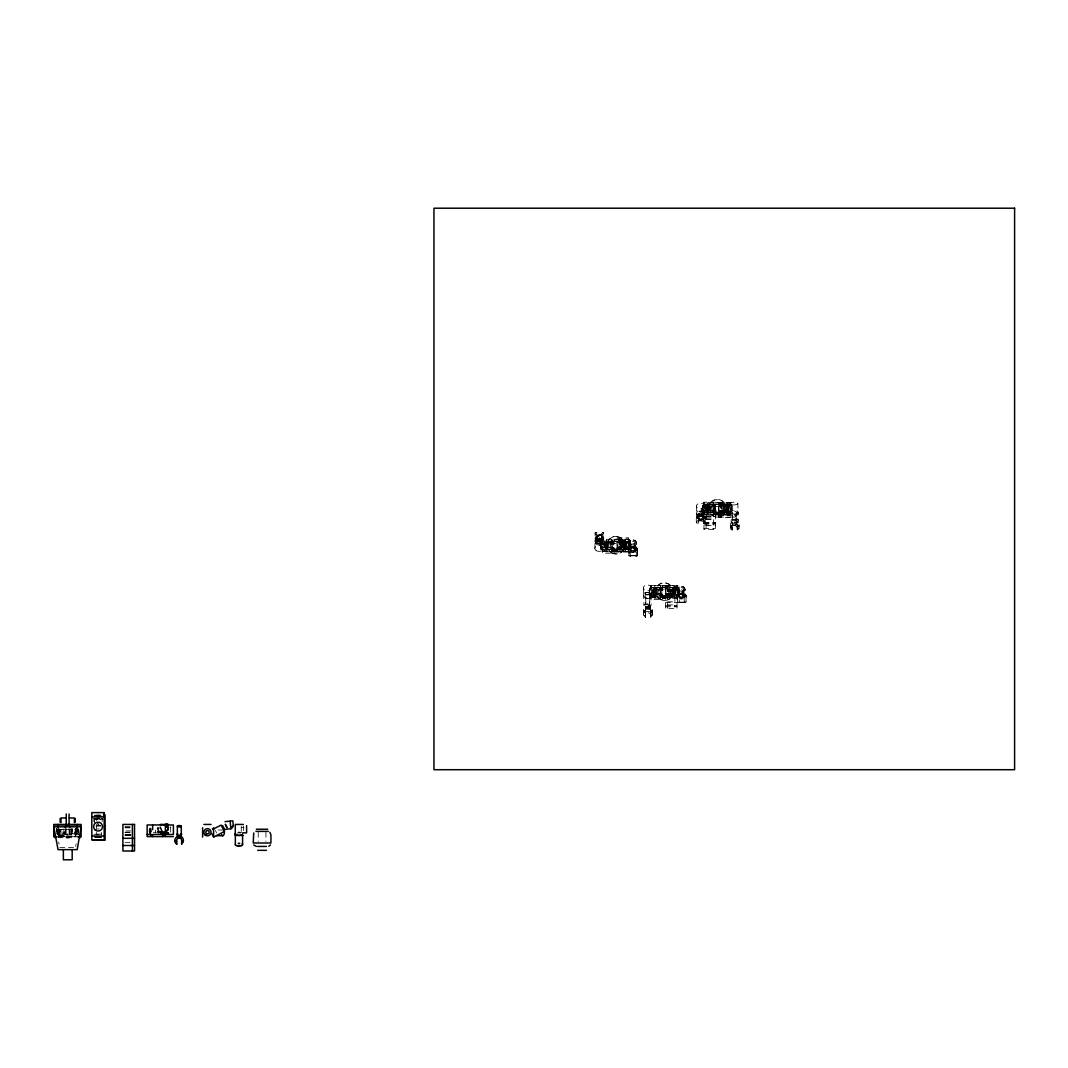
<?xml version="1.0" encoding="UTF-8"?>
<svg xmlns="http://www.w3.org/2000/svg" width="1068" height="1068" viewBox="0 0 1068 1068"><rect width="100%" height="100%" fill="white"/><g stroke="black" fill="none" stroke-linecap="round" stroke-linejoin="round"><path stroke-width="0.75" stroke-dasharray="5 3.75" d="M726.534 504.483L726.721 511.625L732.061 511.492L732.007 508.088L731.874 504.27L726.547 504.416L726.681 509.73L732.007 508.995M726.734 511.559L726.694 509.142M731.874 504.27L732.061 511.492M628.905 555.72L628.932 548.111L633.137 547.67L637.583 548.111L637.556 555.72L628.905 555.72L637.556 555.72M637.583 548.111L637.476 555.801L635.754 556.081C640.466 544.64 625.955 544.613 630.814 556.068L629.025 555.801L628.932 548.111M630.721 548.071L630.747 555.801L629.025 555.801M677.406 602.138L677.539 594.422L686.07 594.529L685.976 602.219L679.315 602.486L677.406 602.138L686.056 602.138L684.254 602.499L684.147 594.476L679.221 594.489L679.315 602.486L677.553 602.259L679.315 602.486M677.419 594.529L677.526 602.219L679.235 602.219M59.127 828.621L56.898 829.743L56.924 833.28L59.087 834.402L59.407 835.79L62.959 835.803L65.468 833.307L65.482 829.769L63.733 828.928M596.945 538.993L596.972 532.865A2.496 1.482 0.2 0 0 599.121 534.534A2.496 1.482 0.2 0 0 601.911 533.252L603.647 532.585L603.7 539.18A4.325 2.59 0.2 0 1 599.255 541.69A4.325 2.59 0.2 0 1 595.05 539.033L595.196 532.425L596.985 532.465L596.945 538.993A2.496 1.482 0.2 0 0 599.108 540.662A2.496 1.482 0.2 0 0 601.885 539.38L601.925 532.545L603.727 533.052A4.325 2.59 0.2 0 1 599.281 535.562A4.325 2.59 0.2 0 1 595.076 532.892L597.052 532.999L595.21 532.411M601.885 539.38L601.925 532.545M607.318 549.713L607.065 548.311L604.795 547.19L604.835 543.652L605.916 543.412L604.795 543.652C608.199 564.144 608.693 526.924 604.795 547.19L606.984 548.311L607.238 549.713L610.856 549.726L611.697 548.058M610.816 541.182L613.379 543.692L613.366 547.23L611.617 548.058M625.181 545.121L625.127 541.089L625.154 548.258L625.14 542.944L630.467 542.944L630.467 546.389L625.14 546.389L625.087 545.121L625.154 546.335M643.55 614.848L643.563 609.775A4.325 3.244 0.2 0 1 647.782 606.464A4.325 3.244 0.2 0 1 652.214 609.614L652.081 615.528L650.479 617.331L650.385 614.434A2.496 1.869 0.2 0 0 647.595 612.818A2.496 1.869 0.2 0 0 645.446 614.901L645.539 617.464L643.55 614.848A4.325 3.244 0.2 0 1 647.755 611.523A4.325 3.244 0.2 0 1 652.201 614.687M652.214 609.614L652.107 615.542L650.479 617.331L650.399 609.374A2.496 1.869 0.2 0 0 647.622 607.745A2.496 1.869 0.2 0 0 645.459 609.828L645.539 617.464L643.67 615.435L643.563 609.775M645.446 614.901L645.472 609.347M673.588 590.644L673.628 592.807L678.968 592.807L678.968 589.376L673.628 589.376L673.588 590.644L673.548 589.723L673.614 587.507L678.981 587.507L678.981 594.676L678.954 587.507M708.818 512.774L708.485 511.385L706.295 510.264L706.335 506.726C711.915 501.172 708.858 517.553 706.215 509.903C705.521 502.134 708.832 507.901 706.696 511.759M713.117 511.118L714.866 510.304L714.879 506.753L713.144 505.925M637.436 555.827L637.503 548.191L635.7 548.191L635.687 555.801L637.476 555.801L635.754 556.081M650.399 609.374L650.492 613.873L652.134 610.215L650.425 610.242M56.991 828.514L56.964 831.598L58.072 828.528M58.78 836.658L58.847 828.528M59.394 836.658L59.514 828.541M62.972 836.685L63.012 828.568M64.107 836.698L64.187 828.581M65.535 828.594L65.455 836.711L57.992 836.644L57.472 834.121M703.425 522.986L703.411 522.252A2.496 1.575 -0.2 0 0 700.621 520.89A2.496 1.575 -0.2 0 0 698.459 522.653L696.563 522.626A4.325 2.737 -0.2 0 1 700.782 519.796A4.325 2.737 -0.2 0 1 705.214 522.452C701.543 524.642 708.244 521.197 705.12 517.032L703.411 517.072L703.425 522.986L705.134 522.96L703.492 522.813M703.385 516.325L703.478 518.781L705.2 516.538A4.325 2.737 -0.2 0 0 700.755 513.882A4.325 2.737 -0.2 0 0 696.55 516.698C694.908 526.924 700.488 524.001 698.445 516.738A2.496 1.575 -0.2 0 1 700.608 514.963A2.496 1.575 -0.2 0 1 703.385 516.325L703.398 522.452M600.924 546.162L600.897 549.393L606.237 549.486L606.357 542.29L601.017 542.184L600.924 547.51L606.264 547.604L606.317 546.402L606.33 544.173L600.99 544.066L600.884 549.352M606.33 544.253L606.264 547.604M625.087 544.226L625.154 543.011M601.03 545.454L601.03 542.224M606.21 546.215L606.237 549.486M606.37 545.548L606.37 542.317M705.107 517.259L703.478 518.781L705.12 517.032M725.399 511.385L727.588 510.264L727.548 506.726L725.359 505.618L725.105 504.229L721.501 504.243L719.004 506.753L719.098 510.304L721.608 512.787L725.145 512.774L726.547 510.557C722.782 506.018 732.661 503.522 731.98 507.741M731.927 506.165L731.94 507.58M78.632 831.438L78.578 829.075M649.424 590.083L649.477 593.434L654.817 593.381L654.724 588.067L649.397 588.161L649.371 591.458L649.518 595.37L654.844 595.263L654.751 589.95L649.424 590.043L649.424 591.832M649.491 593.408L649.491 591.699M702.41 507.207C699.714 512.173 708.084 515.711 707.884 510.17C710.58 503.562 699.647 503.055 702.504 509.73C717.295 513.281 699.26 498.823 702.517 512.453M594.823 548.338L595.116 540.929M602.886 548.485L603.18 541.076M56.404 830.343L56.511 828.781M654.724 588.067L654.858 595.223M630.467 542.944L630.454 548.258L630.48 541.076L602.445 541.142M673.641 592.753L673.641 589.429M678.981 589.429L678.968 592.807M75.641 829.075L76.095 833.761L76.549 829.075M77.657 829.075L77.604 831.438M600.937 547.47L600.99 544.066M595.143 541.449L595.437 538.272M596.678 541.476L597.132 537.257M597.239 540.328L597.519 537.257M600.843 541.556L601.137 538.365M601.15 540.395L601.431 537.324M601.791 538.125L601.858 537.337M602.379 541.583L602.672 538.392M58.526 828.781L58.954 833.814L59.541 829.289M654.751 589.95L654.751 591.739M654.817 593.381L654.817 591.592M630.454 541.089L630.48 546.335M677.553 594.609L679.328 597.306L679.261 594.609L673.614 594.676L673.641 587.507M738.976 525.322L737.254 527.859L739.056 524.615A4.325 3.912 -0.4 0 0 734.61 520.81A4.325 3.912 -0.4 0 0 730.405 524.829L730.565 529.047L732.328 530.169L732.194 524.441A2.496 2.243 -0.4 0 1 734.864 522.359A2.496 2.243 -0.4 0 1 737.16 524.762L737.267 529.968L738.989 528.834L738.976 525.322L737.187 525.376M730.565 529.047L732.328 530.169L732.221 527.726A2.496 2.243 -0.4 0 1 734.877 525.643A2.496 2.243 -0.4 0 1 737.187 528.046L737.267 529.968L738.989 528.62L739.056 524.615M57.365 833.093L57.525 829.289M75.681 846.457L76.135 843.8M78.164 831.985L78.698 828.861M76.002 834.402L77.15 833.574L75.921 834.402C76.509 837.125 71.222 836.604 71.289 834.135M672.066 596.131L672.399 594.742L674.589 593.621L674.589 590.083L672.426 588.962L672.106 587.587L668.501 587.6L666.005 590.11L666.018 593.648L668.608 596.144M607.358 541.169L607.211 548.685M655.445 588.962L655.845 587.587L659.383 587.6L661.88 590.11L661.786 593.648L659.276 596.144L655.739 596.131L655.485 594.742L653.296 593.621C657.167 573.316 656.74 610.602 653.269 590.07L655.445 588.962L653.296 590.083L653.296 593.621L655.485 594.742L655.805 596.131M708.845 504.229L708.458 505.618L706.295 506.726L706.295 510.264L708.565 511.385M595.17 538.552L597.039 536.95L595.17 538.552L596.972 538.592M595.05 539.033L595.69 537.751M708.511 505.658L708.711 511.759M725.986 511.585C727.455 507.994 724.825 502.441 725.386 510.13C727.895 516.458 730.779 503.308 725.986 505.551M649.518 595.37L649.397 588.161M738.535 526.577L738.936 525.63M619.173 542.851L620.081 541.182M712.276 512.787L713.184 511.118M650.492 613.873L652.134 610.629M94.665 823.028L94.638 819.49L96.027 819.089L97.135 816.94M684.268 597.599C688.54 594.956 682.385 592.42 684.268 597.599C686.43 588.762 688.526 603.487 684.254 602.499M96.027 819.089L96.894 817.981L96.027 819.169M650.479 617.331L652.107 615.542M626.369 542.37L626.369 548.632L626.515 542.477L619.053 542.384M624.353 548.632C626.756 535.562 619.654 548.511 626.369 548.632M727.869 505.444L727.869 511.692L720.54 511.559M674.869 588.802L674.869 595.05L675.003 588.909L667.54 588.722M672.84 595.05C675.243 581.98 668.141 594.929 674.869 595.05M611.71 542.851L610.896 541.182L607.278 541.169L606.958 542.544L604.795 543.652L607.318 542.317M623.832 548.311L626.088 547.19L626.088 543.652L623.939 542.544L623.538 541.169L620.001 541.182M74.306 833.868L75.201 833.414L75.201 829.689L74.306 829.222L60.075 829.689L60.075 833.414L60.969 833.868L74.306 833.868L74.306 829.222M607.986 547.323L623.098 547.323L623.098 543.599L622.217 543.145L607.986 543.599M723.703 510.864L724.598 510.397L724.598 506.673L723.703 506.205L723.703 510.864L710.367 510.864L709.486 510.397L709.486 506.673L727.895 506.152M656.473 593.755L671.598 593.755L671.598 590.03L670.704 589.563L656.473 590.03M672.399 594.742L674.589 593.621L674.576 590.083L672.359 588.962M623.859 542.544L626.088 543.652L626.102 547.203L623.899 548.311C620.521 560.099 601.658 551.155 608.306 540.795C613.619 530.756 629.666 540.021 623.619 549.633L620.041 549.726L617.518 547.23L617.504 543.692L619.253 542.851M71.369 834.135L69.62 833.307L69.607 829.769L71.342 828.928M726.547 510.557L727.588 510.264L727.588 506.726L725.439 505.618L725.038 504.229M726.48 510.557L727.588 510.264M624.98 547.497L626.088 547.19L624.98 547.497L626.062 547.203L626.048 543.652L624.98 543.412L626.075 543.652L624.98 543.412M654.404 589.843L653.309 590.083L654.404 589.843L653.336 590.083L653.322 593.621L654.404 593.915M56.938 829.743L58.006 829.502M706.335 506.726L707.403 506.486L707.336 510.557L706.295 510.264L707.403 510.557L706.295 510.264M605.916 543.412L604.835 543.652M696.696 523.12L698.485 523.08L698.445 516.738M605.196 548.685L605.302 542.317M655.819 588.735L655.712 595.116M653.683 595.116L653.803 588.735M100.045 818.315L96.147 818.342M732.234 525.496L730.525 525.536L732.314 527.926L732.194 524.441M732.261 528.78L730.419 528.126A4.325 3.912 -0.4 0 1 734.637 524.108A4.325 3.912 -0.4 0 1 739.069 527.899M738.989 528.62L737.2 528.66L737.16 524.762M698.459 517.166L696.67 517.206L698.539 518.901L696.55 516.698M643.697 610.362L645.486 610.335L645.553 614.207L643.697 610.362L645.553 614.207M643.67 615.435L645.459 615.408M650.399 615.315L652.121 615.275M76.095 836.658L69.74 836.711L69.687 828.594M100.712 825.43L97.175 825.524L96.334 823.775M718.404 502.668L730.031 502.668L730.031 517.366L718.404 517.366L718.43 502.294M718.404 503.509L730.031 503.509M713.424 503.989L706.082 504.029L706.082 528.607M704.266 504.109L729.698 504.109M720.54 504.683L727.895 504.55L727.895 515.337M720.54 504.777L727.895 504.777M720.54 504.99L727.895 505.111M703.945 505.284L715.56 505.284M718.404 505.338L730.031 505.338M720.54 505.952L727.895 505.952M718.404 506.592L727.895 506.579M714.879 506.753L714.866 510.304M706.082 507.313L713.424 507.313M706.082 508.114L713.424 508.114M706.082 509.997L713.424 509.997M713.424 510.624L715.56 510.624M718.404 510.971L727.895 511.118L720.54 511.198M706.082 511.919L713.424 511.919M706.082 512.774L713.424 512.774M718.404 512.934L730.031 512.934M704.266 513.04L729.698 513.04M718.404 513.348L730.031 513.348M703.945 514.402L715.56 514.402M715.587 514.976L730.031 514.99M718.404 515.337L730.031 515.337M706.082 516.044L713.424 516.044M706.082 516.298L713.424 516.298M706.082 517.099L713.424 517.099M718.404 517.139L730.031 517.139M706.082 518.808L713.424 518.808M706.082 519.609L713.424 519.609M703.945 522.693L715.56 522.693M703.945 522.96L715.56 522.96M703.945 523.6L715.56 523.6M703.945 524.855L715.56 524.855M706.082 525.376L713.424 525.376M703.945 528.607L715.56 528.607M616.917 539.033L628.531 539.033M616.917 539.647L628.531 539.647M619.053 539.981L626.395 539.981M619.053 540.168L626.395 540.168M619.053 540.475L626.395 540.475M619.053 540.608L626.395 540.608M619.053 540.795L626.395 540.795M619.053 541.583L626.395 541.583M619.053 541.756L626.395 541.756M604.581 542.744L611.937 542.744M619.053 542.678L626.395 542.678M616.917 542.944L619.053 542.944M611.937 543.225L614.073 543.225M619.053 546.255L626.395 546.255M619.053 546.896L626.395 546.776M604.795 547.203L605.916 547.497M619.053 547.003L626.395 547.003M616.917 547.323L619.053 547.323M604.581 547.524L614.073 547.604M616.917 548.218L630.761 548.191M616.917 548.818L628.531 548.818M602.445 549.379L614.073 549.379M628.531 549.633L604.101 549.62L604.101 541.383L627.236 541.383L627.236 549.62M619.053 549.86L626.395 549.86L626.395 539.647M602.766 549.98L628.198 549.98M602.445 551.141L614.073 551.141M616.917 551.342L628.531 551.342M602.445 551.635L628.198 551.609L628.198 539.22M614.087 551.916L628.531 552.009L628.531 537.818L616.917 537.818L616.917 552.009M665.404 586.492L677.032 586.492M651.253 587.467L676.698 587.467M650.946 587.56L662.561 587.56M653.082 589.162L660.424 589.162M667.54 590.11L674.896 590.11M667.54 590.27L674.896 590.27M667.54 591.378L674.896 591.378M667.54 593.901L674.896 593.901M653.082 593.941L662.561 594.035M665.404 594.035L667.54 594.035M667.54 595.29L674.896 595.357M667.54 595.557L674.896 595.557M650.946 595.811L662.561 595.811M653.082 596.318L660.424 596.318M667.54 596.251L674.896 596.251M651.253 596.398L677.032 596.545M667.54 596.745L674.896 596.745M667.54 597.453L674.896 597.453M650.946 597.559L662.561 597.559M665.404 597.573L677.032 597.573M662.587 598.334L665.431 598.334L665.431 585.651M667.54 601.791L674.896 601.791M684.174 602.219L685.976 602.219M665.404 602.512L677.032 602.512M667.54 604.915L674.896 604.915M665.404 605.796L677.032 605.796M665.404 606.784L677.032 606.784M93.877 818.582L102.114 818.582M95.88 826.098L100.686 826.098M125.036 826.512L130.923 826.512M170.012 827.099L170.813 827.099M125.036 827.473L130.923 827.473M241.275 827.54L243.945 827.54M125.036 827.874L132.392 827.874M97.402 828.942L99.044 828.942M75.962 828.621L78.178 829.743L78.164 833.28M218.126 830.01L222.758 830.01M126.064 830.904L130.803 830.904M125.036 832.199L130.923 832.199M153.351 832.319L156.449 832.319M125.036 832.653L130.923 832.653M56.938 833.814L58.954 833.814M96.627 834.161L101.273 834.161M93.877 834.308L102.114 834.308M126.064 834.509L130.803 834.509M57.138 834.749L78.979 834.749M125.036 834.802L130.923 834.802M125.036 835.029L130.923 835.029M125.036 835.283L132.392 835.283M126.064 835.617L130.803 835.617M58.046 836.057L75.521 836.057M56.978 836.831L77.871 836.831M58.046 837.686L75.521 837.686M125.036 842.559L130.923 842.559M59.755 847.578L75.481 847.578M708.778 504.229L712.383 504.243L713.21 505.925M708.738 512.774L712.356 512.787M601.911 538.686L603.62 538.713L601.978 537.071L603.7 539.18M629.052 555.827L630.814 556.068M100.979 817.981L103.182 819.383M101.794 819.209L103.182 819.45M78.191 832.279L78.191 829.743L76.028 828.621M78.151 829.743L77.083 829.502L78.191 829.743M58.006 833.574L56.898 833.28L59.167 834.402M617.598 547.23L620.041 549.726M601.978 537.071L603.58 538.512M730.552 525.856L732.314 527.926L730.405 524.829M677.566 594.876L679.328 597.306M629.079 548.458L630.828 550.874L629.052 548.191M215.376 830.504L216.644 832.973M667.687 594.476L668.528 596.144L672.146 596.131C678.14 586.466 662.16 577.161 656.807 587.226C650.759 596.838 666.806 606.103 672.119 596.064L672.199 587.8M77.136 828.528L78.258 831.598L78.204 828.514M56.19 828.408L57.672 836.391M58.713 841.958L59.1 844.067M707.75 507.046L707.844 512.346M707.817 510.424L707.764 509.209M702.49 510.584L702.437 509.316M673.614 594.676L673.534 591.579M707.724 505.191L707.844 508.315M702.397 505.284L702.517 508.421M703.879 513.174A3.618 3.444 -4.5 0 1 698.485 516.258A3.618 3.444 -4.5 0 1 698.419 510.29A3.618 3.444 -4.5 0 1 703.879 513.174L704.172 516.885A3.618 3.444 -4.5 0 1 698.779 519.969A3.618 3.444 -4.5 0 1 698.712 514.002A3.618 3.444 -4.5 0 1 704.172 516.885M703.291 517.206A2.363 2.256 -4.5 0 1 699.767 519.235A2.363 2.256 -4.5 0 1 699.714 515.323A2.363 2.256 -4.5 0 1 703.291 517.206L703.358 518.127A2.363 2.256 -4.5 0 1 699.834 520.143A2.363 2.256 -4.5 0 1 699.78 516.245A1.962 1.856 -4.5 0 1 699.7 513A1.962 1.856 -4.5 0 1 702.651 514.562L702.931 518.14A1.962 1.856 -4.5 0 1 700.021 519.809A1.962 1.856 -4.5 0 1 699.967 516.578A1.962 1.856 -4.5 0 1 702.931 518.14M702.344 513.201A2.083 1.989 -4.5 0 1 699.246 514.976A2.083 1.989 -4.5 0 1 699.193 511.545A2.083 1.989 -4.5 0 1 702.344 513.201L702.637 516.912A2.083 1.989 -4.5 0 1 699.527 518.688A2.083 1.989 -4.5 0 1 699.487 515.257A2.083 1.989 -4.5 0 1 702.637 516.912M698.739 514.643L699.019 518.22M698.178 513.281L698.619 518.207M696.643 513.308L696.937 517.019M732.007 509.569L731.954 508.021M726.587 506.325L726.64 507.874M726.667 509.569L726.627 508.154M685.015 589.483A3.618 3.217 -3 0 1 679.555 592.273A3.618 3.217 -3 0 1 679.635 586.706A3.618 3.217 -3 0 1 685.015 589.483L685.309 595.063A3.618 3.217 -3 0 1 679.849 597.84A3.618 3.217 -3 0 1 679.929 592.273A3.618 3.217 -3 0 1 685.309 595.063M683.48 589.483A2.083 1.856 -3 0 1 680.343 591.085A2.083 1.856 -3 0 1 680.383 587.881A2.083 1.856 -3 0 1 683.48 589.483L683.774 595.063A2.083 1.856 -3 0 1 680.636 596.665A2.083 1.856 -3 0 1 680.676 593.461A2.083 1.856 -3 0 1 683.774 595.063M683.747 595.624A2.363 2.109 -3 0 1 680.169 597.439A2.363 2.109 -3 0 1 680.223 593.795A2.363 2.109 -3 0 1 683.747 595.624L683.814 596.972A2.363 2.109 -3 0 1 680.236 598.801A2.363 2.109 -3 0 1 680.289 595.143A2.363 2.109 -3 0 1 683.814 596.972M683.146 591.619A1.962 1.736 -3 0 1 680.196 593.127A1.962 1.736 -3 0 1 680.236 590.11A1.962 1.736 -3 0 1 683.146 591.619L683.427 596.945A1.962 1.736 -3 0 1 680.463 598.44A1.962 1.736 -3 0 1 680.516 595.437A1.962 1.736 -3 0 1 683.427 596.945M679.315 589.483L679.608 595.063M679.235 591.619L679.515 596.945M679.008 595.624L679.088 596.972M677.793 589.483L678.073 595.063M636.528 543.065A3.618 3.217 -3 0 1 631.054 545.841A3.618 3.217 -3 0 1 631.148 540.274A3.618 3.217 -3 0 1 636.528 543.065L636.808 548.645A3.618 3.217 -3 0 1 631.348 551.422A3.618 3.217 -3 0 1 631.428 545.855A3.618 3.217 -3 0 1 636.808 548.645M634.993 543.065A2.083 1.856 -3 0 1 631.842 544.667A2.083 1.856 -3 0 1 631.896 541.463A2.083 1.856 -3 0 1 634.993 543.065L635.286 548.645A2.083 1.856 -3 0 1 632.136 550.247A2.083 1.856 -3 0 1 632.176 547.03A2.083 1.856 -3 0 1 635.286 548.645M635.246 549.192A2.363 2.109 -3 0 1 631.669 551.021A2.363 2.109 -3 0 1 631.722 547.377A2.363 2.109 -3 0 1 635.246 549.192L635.326 550.554A2.363 2.109 -3 0 1 631.749 552.37A2.363 2.109 -3 0 1 631.802 548.725A2.363 2.109 -3 0 1 635.326 550.554M634.646 545.201A1.962 1.736 -3 0 1 631.695 546.696A1.962 1.736 -3 0 1 631.735 543.692A1.962 1.736 -3 0 1 634.646 545.201L634.926 550.514A1.962 1.736 -3 0 1 631.976 552.023A1.962 1.736 -3 0 1 632.016 549.005A1.962 1.736 -3 0 1 634.926 550.514M630.828 543.065L631.121 548.645M630.734 545.201L631.014 550.514M630.52 549.192L630.587 550.554M629.292 543.065L629.586 548.632M651.387 587.854A4.032 2.964 -2.3 0 1 645.339 590.537A4.032 2.964 -2.3 0 1 645.339 585.398A4.032 2.964 -2.3 0 1 651.387 587.854L651.68 595.29A4.032 2.964 -2.3 0 1 645.633 597.973A4.032 2.964 -2.3 0 1 645.633 592.833A4.032 2.964 -2.3 0 1 651.68 595.29M643.323 588.001L643.617 595.437M704.386 505.992A4.032 2.844 -2.2 0 1 698.339 508.568A4.032 2.844 -2.2 0 1 698.339 503.642A4.032 2.844 -2.2 0 1 704.386 505.992L704.68 513.761A4.032 2.844 -2.2 0 1 698.632 516.338A4.032 2.844 -2.2 0 1 698.632 511.412A4.032 2.844 -2.2 0 1 704.68 513.761M696.323 506.152L696.616 513.908M738.015 512.52A3.618 2.643 -2 0 1 732.635 514.95A3.618 2.643 -2 0 1 732.555 510.37A3.618 2.643 -2 0 1 738.015 512.52L738.308 520.81A3.618 2.643 -2 0 1 732.928 523.24A3.618 2.643 -2 0 1 732.848 518.661A3.618 2.643 -2 0 1 738.308 520.81M736.493 512.56A2.083 1.522 -2 0 1 733.382 513.962A2.083 1.522 -2 0 1 733.342 511.318A2.083 1.522 -2 0 1 736.493 512.56L736.773 520.85A2.083 1.522 -2 0 1 733.676 522.252A2.083 1.522 -2 0 1 733.636 519.609A2.083 1.522 -2 0 1 736.773 520.85M736.746 521.598A2.363 1.722 -2 0 1 733.222 523.186A2.363 1.722 -2 0 1 733.169 520.196A2.363 1.722 -2 0 1 736.746 521.598L736.813 523.614A2.363 1.722 -2 0 1 733.289 525.202A2.363 1.722 -2 0 1 733.235 522.212A2.363 1.722 -2 0 1 736.813 523.614M736.146 515.67A1.962 1.428 -2 0 1 733.235 516.979A1.962 1.428 -2 0 1 733.195 514.509A1.962 1.428 -2 0 1 736.146 515.67L736.426 523.627A1.962 1.428 -2 0 1 733.516 524.935A1.962 1.428 -2 0 1 733.476 522.466A1.962 1.428 -2 0 1 736.426 523.627M732.328 512.667L732.608 520.957M732.234 515.764L732.514 523.721M732.007 521.718L732.087 523.734M730.792 512.707L731.086 520.997M737.841 503.469A4.032 1.362 -1.6 0 1 731.794 504.804A4.032 1.362 -1.6 0 1 731.794 502.441A4.032 1.362 -1.6 0 1 737.841 503.469L738.135 513.788A4.032 1.362 -1.6 0 1 732.087 515.123A4.032 1.362 -1.6 0 1 732.087 512.774A4.032 1.362 -1.6 0 1 738.135 513.788M729.778 503.669L730.071 514.002M650.879 593.621A3.618 1.242 -1.5 0 1 645.419 594.796A3.618 1.242 -1.5 0 1 645.486 592.647A3.618 1.242 -1.5 0 1 650.879 593.621L651.16 605.035A3.618 1.242 -1.5 0 1 645.699 606.21A3.618 1.242 -1.5 0 1 645.78 604.061A3.618 1.242 -1.5 0 1 651.16 605.035M650.292 606.13A2.363 0.814 -1.5 0 1 646.714 606.904A2.363 0.814 -1.5 0 1 646.767 605.489A2.363 0.814 -1.5 0 1 650.292 606.13L650.359 608.92A2.363 0.814 -1.5 0 1 646.781 609.681A2.363 0.814 -1.5 0 1 646.834 608.279A2.363 0.814 -1.5 0 1 650.359 608.92M649.651 597.96A1.962 0.667 -1.5 0 1 646.687 598.587A1.962 0.667 -1.5 0 1 646.727 597.426A1.962 0.667 -1.5 0 1 649.651 597.96L649.931 608.894A1.962 0.667 -1.5 0 1 646.968 609.521A1.962 0.667 -1.5 0 1 647.008 608.36A1.962 0.667 -1.5 0 1 649.931 608.894M649.344 593.648A2.083 0.708 -1.5 0 1 646.193 594.315A2.083 0.708 -1.5 0 1 646.233 593.087A2.083 0.708 -1.5 0 1 649.344 593.648L649.638 605.062A2.083 0.708 -1.5 0 1 646.487 605.743A2.083 0.708 -1.5 0 1 646.527 604.501A2.083 0.708 -1.5 0 1 649.638 605.062M645.74 598.027L646.02 608.96M645.179 593.728L645.472 605.142M645.553 606.224L645.619 609M643.644 593.755L643.937 605.169M726.614 507.714L726.587 506.406M76.362 828.528L76.429 836.658M75.695 828.541L75.801 836.658M72.157 828.568L72.264 836.685M71.022 828.581L71.102 836.698M705.2 516.538L705.214 522.452M729.698 502.28L729.698 514.683L704.266 514.683L704.266 502.28M728.403 504.443L728.403 512.68M726.934 502.374L726.934 514.763M725.199 504.443L725.199 512.68M720.54 502.668L720.54 517.366M713.424 502.2L713.424 529.621M710.367 506.205L710.367 510.864M709.472 504.443L709.472 512.68M707.764 502.374L707.764 514.763M676.698 585.638L676.698 598.04M675.403 587.8L675.403 596.037M674.896 587.747L674.896 606.784M673.921 585.731L673.921 598.12M670.704 589.563L670.704 594.208M667.54 585.664L667.54 608.56M665.404 585.664L665.404 608.56L677.032 608.56L677.032 585.664L651.253 585.638L651.253 598.04M662.587 585.651L662.561 599.602L650.946 599.602L650.946 585.731M660.424 585.731L660.424 599.602M657.367 589.563L657.367 594.208M656.473 587.8L656.473 596.037M654.764 585.731L654.764 598.12M654.324 589.843L654.324 593.915M653.082 587.56L653.082 597.559M626.916 541.383L626.916 549.62M625.434 539.3L625.434 551.702M625.06 543.412L625.06 547.497M623.699 541.383L623.699 549.62M622.217 543.145L622.217 547.791M619.053 537.818L619.053 552.009M614.087 539.22L614.073 553.184L602.445 553.184L602.445 539.3M611.937 539.3L611.937 553.184M608.867 543.145L608.867 547.791M607.972 541.383L607.972 549.62M606.264 539.3L606.264 551.702M605.836 543.412L605.836 547.497M604.581 541.142L604.581 551.141M602.766 539.22L602.766 551.609M265.932 832.279L265.932 841.424M258.229 832.279L258.229 841.424M243.344 826.005L243.344 830.704M241.275 826.378L241.275 832.84M170.68 827.099L170.68 832.987M155.581 830.05L155.581 832.987M102.114 818.008L102.114 821.719M96.627 825.818L96.627 830.824M94.518 818.008L94.518 821.185M93.877 818.008L93.877 821.719M78.658 829.809L78.658 834.749M77.176 829.088L77.176 833.734M75.441 829.809L75.441 834.749M69.033 828.474L69.033 837.993L66.189 837.993L66.189 828.474M60.969 829.222L60.969 833.868M59.715 829.809L59.715 834.749M58.006 829.088L58.006 836.831M57.926 829.502L57.926 833.574M702.651 514.562A1.962 1.856 -4.5 0 1 699.74 516.231A2.363 2.256 -4.5 0 1 703.358 518.127M237.483 833.093A2.083 0.961 0 0 1 240.433 833.093M238.031 832.172A3.618 1.655 0 0 1 241.528 832.599M238.031 842.972A3.618 1.655 0 0 1 239.899 842.972M237.924 843.747A2.083 0.961 0 0 1 240.006 843.747M98.87 824.162A2.67 2.67 0 0 1 97.535 823.815M96.561 820.171A2.67 2.67 0 0 1 101.18 820.171M98.87 824.095A2.67 2.67 0 0 1 97.535 823.735M96.561 820.09A2.67 2.67 0 0 1 101.18 820.09M96.561 835.002A2.67 2.67 0 0 1 96.2 833.667A2.67 2.67 0 0 1 96.561 832.413M101.18 835.002A2.67 2.67 0 0 0 101.54 833.667A2.67 2.67 0 0 0 101.18 832.413M74.96 829.168A2.67 2.67 0 0 1 75.668 833.187A2.67 2.67 0 0 1 71.583 833.187A2.67 2.67 0 0 1 72.29 829.168M62.785 829.168A2.67 2.67 0 0 1 63.506 833.187A2.67 2.67 0 0 1 59.407 833.187A2.67 2.67 0 0 1 60.128 829.168M71.836 828.861A4.446 4.446 0 0 1 67.738 835.016A4.446 4.446 0 0 1 63.626 828.875M708.925 505.992C705.574 516.859 723.477 521.651 726 510.571C729.351 499.717 711.448 494.911 708.925 505.992M637.503 548.471L635.767 551.181L637.503 548.471M674.589 593.621L673.548 593.915L673.548 589.843L674.589 590.083L674.562 593.621L673.481 593.915L674.589 593.621M602.592 532.732L603.634 532.558L602.592 532.732M707.336 506.486L706.295 506.726L707.403 506.486M715.56 502.2L703.945 502.2L703.945 529.621L715.56 529.621L715.56 502.2M730.846 502.374L703.518 502.374L703.518 514.763L730.846 514.763L730.846 502.374M728.723 504.443L705.601 504.443L705.601 512.68L728.723 512.68L728.723 504.443M727.575 506.726L726.48 506.486L727.548 506.726M629.346 539.3L602.018 539.3L602.018 551.702L629.346 551.702L629.346 539.3M677.846 585.731L650.505 585.731L650.505 598.12L677.846 598.12L677.846 585.731M675.724 587.8L652.601 587.8L652.601 596.037L675.724 596.037L675.724 587.8M674.576 590.083L673.481 589.843L674.549 590.083M721.768 510.771A2.67 2.67 0 0 0 725.773 508.461A2.67 2.67 0 0 0 721.768 506.152A2.67 2.67 0 0 0 721.768 510.771M709.446 510.771A2.67 2.67 0 0 0 713.451 508.461A2.67 2.67 0 0 0 709.446 506.152A2.67 2.67 0 0 0 709.446 510.771M714.612 513.214A5.687 5.687 0 0 0 723.156 508.288A5.687 5.687 0 0 0 714.612 503.362A5.687 5.687 0 0 0 714.612 513.214M714.385 513.628A6.168 6.168 0 0 0 723.623 508.288A6.168 6.168 0 0 0 714.385 502.948A6.168 6.168 0 0 0 714.385 513.628M713.037 515.937A8.838 8.838 0 0 0 726.307 508.288A8.838 8.838 0 0 0 713.037 500.625A8.838 8.838 0 0 0 713.037 515.937M715.266 512.079A4.392 4.392 0 0 0 721.848 508.288A4.392 4.392 0 0 0 715.266 504.483A4.392 4.392 0 0 0 715.266 512.079M715.533 511.625A3.858 3.858 0 0 0 721.314 508.288A3.858 3.858 0 0 0 715.533 504.95A3.858 3.858 0 0 0 715.533 511.625M714.786 512.039A4.446 4.446 0 0 0 721.901 509.076A4.446 4.446 0 0 0 715.774 504.403A4.446 4.446 0 0 0 714.786 512.039M613.125 550.154A5.687 5.687 0 0 0 621.656 545.214A5.687 5.687 0 0 0 613.125 540.288A5.687 5.687 0 0 0 613.125 550.154M612.885 550.554A6.168 6.168 0 0 0 622.137 545.214A6.168 6.168 0 0 0 612.885 539.874A6.168 6.168 0 0 0 612.885 550.554M611.55 552.877A8.838 8.838 0 0 0 624.807 545.214A8.838 8.838 0 0 0 611.55 537.564A8.838 8.838 0 0 0 611.55 552.877M613.766 549.019A4.392 4.392 0 0 0 620.348 545.214A4.392 4.392 0 0 0 613.766 541.423A4.392 4.392 0 0 0 613.766 549.019M614.033 548.551A3.858 3.858 0 0 0 619.814 545.214A3.858 3.858 0 0 0 614.033 541.876A3.858 3.858 0 0 0 614.033 548.551M613.299 548.979A4.446 4.446 0 0 0 620.401 546.002A4.446 4.446 0 0 0 614.274 541.329A4.446 4.446 0 0 0 613.299 548.979M630.294 547.35A4.032 4.032 0 0 0 636.341 543.852A4.032 4.032 0 0 0 630.294 540.368A4.032 4.032 0 0 0 630.294 547.35M630.587 547.35A4.032 4.032 0 0 0 636.635 543.852A4.032 4.032 0 0 0 630.587 540.368A4.032 4.032 0 0 0 630.587 547.35M620.201 547.697A2.67 2.67 0 0 0 624.206 545.388A2.67 2.67 0 0 0 620.201 543.078A2.67 2.67 0 0 0 620.201 547.697M608.026 547.697A2.67 2.67 0 0 0 612.031 545.388A2.67 2.67 0 0 0 608.026 543.078A2.67 2.67 0 0 0 608.026 547.697M597.8 541.663A1.962 1.882 5.2 0 0 601.084 540.875A1.962 1.882 5.2 0 0 598.707 538.526A1.962 1.882 5.2 0 0 597.8 541.663M598.08 538.592A1.962 1.882 5.2 0 0 601.364 537.805A1.962 1.882 5.2 0 0 598.988 535.455A1.962 1.882 5.2 0 0 598.08 538.592M597.733 539.66A2.363 2.283 5.2 0 0 601.698 538.713A2.363 2.283 5.2 0 0 598.841 535.869A2.363 2.283 5.2 0 0 597.733 539.66M597.8 538.886A2.363 2.283 5.2 0 0 601.778 537.925A2.363 2.283 5.2 0 0 598.908 535.081A2.363 2.283 5.2 0 0 597.8 538.886M596.011 550.461A4.032 2.977 2.3 0 0 602.752 549.246A4.032 2.977 2.3 0 0 597.813 545.521A4.032 2.977 2.3 0 0 596.011 550.461M596.304 543.051A4.032 2.977 2.3 0 0 603.046 541.836A4.032 2.977 2.3 0 0 598.107 538.112A4.032 2.977 2.3 0 0 596.304 543.051M597.279 542.904A2.083 2.016 5.2 0 0 600.763 542.077A2.083 2.016 5.2 0 0 598.254 539.567A2.083 2.016 5.2 0 0 597.279 542.904M596.184 543.946A3.618 3.484 5.2 0 0 602.245 542.477A3.618 3.484 5.2 0 0 597.866 538.125A3.618 3.484 5.2 0 0 596.184 543.946M596.465 540.755A3.618 3.484 5.2 0 0 602.539 539.3A3.618 3.484 5.2 0 0 598.16 534.948A3.618 3.484 5.2 0 0 596.465 540.755M597.559 539.727A2.083 2.016 5.2 0 0 601.057 538.886A2.083 2.016 5.2 0 0 598.547 536.376A2.083 2.016 5.2 0 0 597.559 539.727M678.794 593.768A4.032 4.032 0 0 0 684.842 590.27A4.032 4.032 0 0 0 678.794 586.786A4.032 4.032 0 0 0 678.794 593.768M679.088 593.768A4.032 4.032 0 0 0 685.135 590.27A4.032 4.032 0 0 0 679.088 586.786A4.032 4.032 0 0 0 679.088 593.768M668.688 594.128A2.67 2.67 0 0 0 672.693 591.819A2.67 2.67 0 0 0 668.688 589.509A2.67 2.67 0 0 0 668.688 594.128M668.768 594.128A2.67 2.67 0 0 0 672.773 591.819A2.67 2.67 0 0 0 668.768 589.509A2.67 2.67 0 0 0 668.768 594.128M656.526 594.128A2.67 2.67 0 0 0 660.518 591.819A2.67 2.67 0 0 0 656.526 589.509A2.67 2.67 0 0 0 656.526 594.128M661.786 595.397A4.446 4.446 0 0 0 668.902 592.433A4.446 4.446 0 0 0 662.774 587.76A4.446 4.446 0 0 0 661.786 595.397M661.613 596.571A5.687 5.687 0 0 0 670.157 591.645A5.687 5.687 0 0 0 661.613 586.706A5.687 5.687 0 0 0 661.613 596.571M661.372 596.985A6.168 6.168 0 0 0 670.624 591.645A6.168 6.168 0 0 0 661.372 586.305A6.168 6.168 0 0 0 661.372 596.985M660.037 599.295A8.838 8.838 0 0 0 673.294 591.645A8.838 8.838 0 0 0 660.037 583.982A8.838 8.838 0 0 0 660.037 599.295M662.267 595.437A4.392 4.392 0 0 0 668.848 591.645A4.392 4.392 0 0 0 662.267 587.841A4.392 4.392 0 0 0 662.267 595.437M662.534 594.983A3.858 3.858 0 0 0 668.314 591.645A3.858 3.858 0 0 0 662.534 588.308A3.858 3.858 0 0 0 662.534 594.983"/><path stroke-width="1.5" d="M253.73 832.973L253.236 842.999L270.925 842.999L270.925 834.749L269.857 832.252M181.64 844.054L183.456 840.569A4.325 4.325 0 0 0 179.13 836.244A4.325 4.325 0 0 0 174.805 840.569L176.687 844.107L176.687 840.69A2.496 2.496 0 0 1 178.93 837.953A2.496 2.496 0 0 1 181.653 840.196L181.64 844.054L183.349 841.357L181.64 841.357M225.815 829.262L230.902 828.741L233.331 826.058L232.864 820.851L225.041 821.652M270.418 844.988L268.802 846.256M231.222 828.474L233.371 825.751L230.902 828.741L230.127 821.132M160.253 832.079L165.366 832.079L168.063 829.649L168.13 824.443L165.7 824.443L167.649 824.443M165.727 831.852L168.13 829.355L165.366 832.079L165.366 824.443M165.366 832.973L165.366 834.762L168.13 832.973L164.699 832.973A2.496 2.496 0 0 1 162.122 831.371M212.999 829.262L221.103 825.083L224.413 831.505L213.613 837.085L211.958 833.868M165.366 834.762L168.13 832.973L164.579 834.869A4.325 4.325 0 0 1 160.4 831.665M103.449 814.831L105.091 814.831L105.091 840.262L92.702 840.262M91.808 816.873L104.197 816.873M66.029 817.981L61.023 817.981L61.023 822.64M69.367 817.981L74.373 817.981L74.373 822.64M160.253 824.443L168.13 824.443M203.854 824.443L211.037 824.443M243.344 824.443L235.28 824.443L235.28 835.403L243.344 835.403M54.922 824.843L80.354 824.843M104.544 826.098L105.385 826.098M104.544 828.942L105.385 828.942M256.387 829.235L267.774 829.235M255.919 831.371L268.242 831.371M242.61 832.84L246.615 832.84L246.615 825.671M147.144 834.455L151.269 834.455M164.152 834.455L152.657 834.455L152.657 836.591M165.647 834.455L173.403 834.455L173.403 824.963L147.144 824.963L147.144 836.591L173.403 836.591M216.59 835.71L222.758 835.71M91.808 836.03L104.197 836.03M56.591 836.831L53.76 836.831L53.76 824.443L81.088 824.443L81.088 836.831L77.871 836.831M122.9 838.313L134.528 838.313M174.898 841.357L176.687 844.107L174.898 841.357L176.687 841.357M122.9 845.496L134.528 845.496M257.695 846.43L266.466 846.43M257.695 850.342L266.466 850.342M256.387 846.43L253.743 844.988M166.742 826.792L168.063 828.034L166.795 826.725M166.768 826.779L168.063 828.034M225.308 824.282L226.923 827.433M225.468 824.67L227.003 827.647M222.665 825.631L224.827 829.836M160.253 827.073L161.869 831.184M157.49 828.154L159.225 832.559M149.533 831.732L150.962 835.376M242.583 835.31L242.583 844.574M235.347 833.774L235.347 844.574M213.587 827.713L213.587 837.112M202.626 827.713L202.626 837.112M181.266 826.245A1.962 0.708 0 0 1 178.329 826.859A1.962 0.708 0 0 1 178.329 825.617A1.962 0.708 0 0 1 181.266 826.245L181.266 837.085M177.355 826.245L177.355 837.085M162.536 834.455L162.536 836.591M152.657 824.963L152.657 829.716M132.392 824.443L132.392 851.009M80.3 836.057L80.3 837.686M77.176 824.443L77.176 827.54M75.254 818.448L75.254 822.173M72.183 849.781L72.183 859.793L63.359 859.793L63.359 849.781M69.086 814.016L69.086 824.843M66.243 814.016L66.243 824.843M60.142 818.448L60.142 822.173M58.006 824.443L58.006 827.54M54.868 836.057L54.868 837.686M242.449 834.201A3.618 1.655 0 0 1 238.017 835.376A3.618 1.655 0 0 1 235.467 833.334M242.102 843.747A3.618 1.655 0 0 1 239.432 846.216A3.618 1.655 0 0 1 235.467 844.134M240.006 845.402A2.083 0.961 0 0 1 237.924 845.402M212.385 828.594A3.618 1.655 -90 0 1 213.133 829.529M223.933 829.529A3.618 1.655 -90 0 1 223.933 834.642A3.618 1.655 -90 0 1 221.583 834.642M180.999 836.725A1.962 0.708 0 0 1 180.999 837.445M177.915 837.592A1.962 0.708 0 0 1 177.915 836.578M180.999 833.734A2.363 0.868 0 0 1 180.999 834.962A2.363 0.868 0 0 1 177.648 834.962A2.363 0.868 0 0 1 177.648 833.734M180.999 836.498A2.363 0.868 0 0 1 180.999 837.712M180.505 837.846A2.363 0.868 0 0 1 178.142 837.846M177.648 837.712A2.363 0.868 0 0 1 177.648 836.498M157.93 828.301A2.363 0.868 -90 0 1 158.785 828.301M159.105 831.531A2.363 0.868 -90 0 1 157.61 831.531M161.869 831.531A2.363 0.868 -90 0 1 160.681 832.399M65.014 827.046A4.446 4.446 0 0 1 70.435 827.033M81.128 826.806L77.216 849.634L58.046 849.634L53.8 826.806L81.128 826.806M94.985 836.845L101.126 836.978L94.985 836.845M94.999 815.645C99.951 818.435 104.744 814.07 94.999 815.645M1014.6 208.207L433.955 208.207L433.955 769.708L1014.6 769.708L1014.6 208.207M104.197 812.615L91.808 812.615L91.808 839.942L104.197 839.942L104.197 812.615M134.528 824.443L122.9 824.443L122.9 851.009L134.528 851.009L134.528 824.443M206.591 833.748A1.722 1.722 0 0 0 209.168 832.266A1.722 1.722 0 0 0 206.591 830.77A1.722 1.722 0 0 0 206.591 833.748M205.23 835.123A3.618 3.618 0 0 0 211.023 832.76A3.618 3.618 0 0 0 206.084 828.915A3.618 3.618 0 0 0 205.23 835.123M150.762 831.745A1.962 0.708 -90 0 0 150.441 828.474A1.962 0.708 -90 0 0 149.56 830.877A1.962 0.708 -90 0 0 150.762 831.745M95.359 830.13A4.446 4.446 0 0 0 102.475 827.166A4.446 4.446 0 0 0 96.347 822.494A4.446 4.446 0 0 0 95.359 830.13"/></g></svg>
